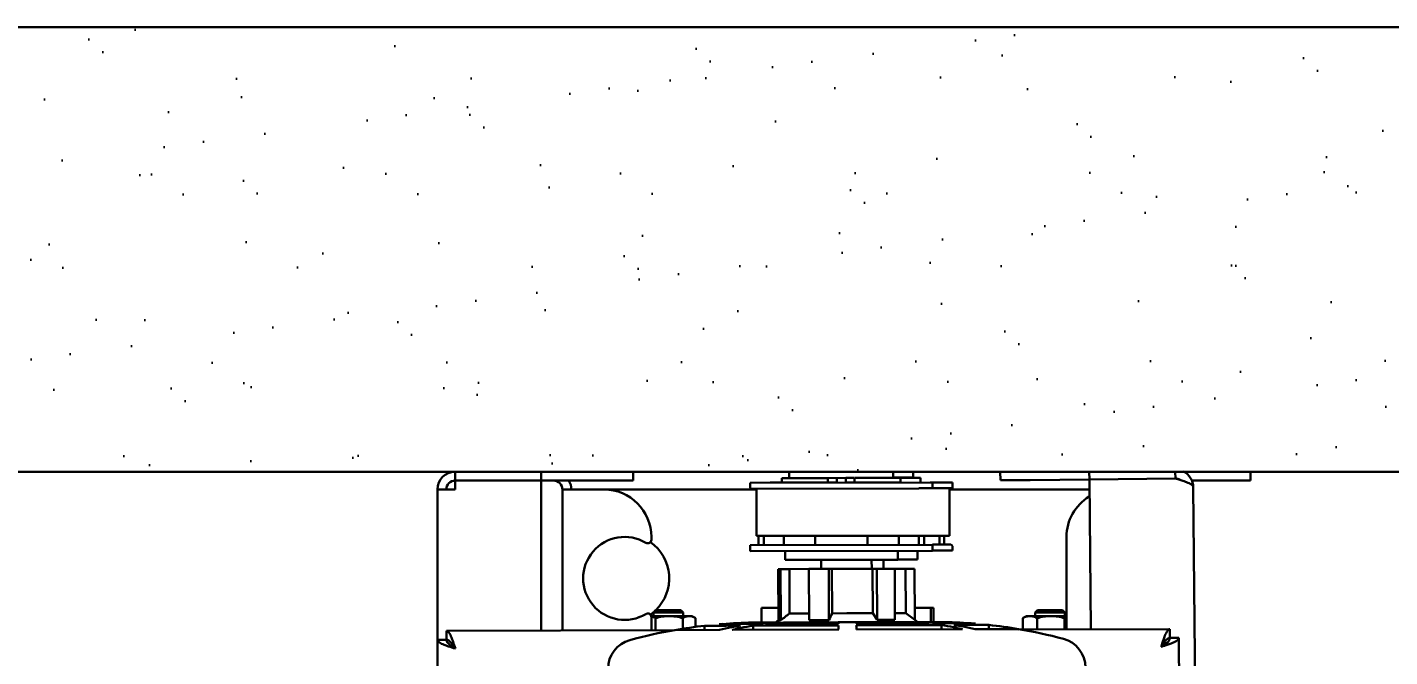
# Model space of a CAD drawing. Header units: millimetres. Extents: x 13935 to 21534, y -198 to 9202.
# Drawn here: x 15379.8 to 15839.3, y 883.9 to 1096.3 of the extents above; entities that cross this region are included whole.
import ezdxf

# ---------------------------------------------------------------- set-up
doc = ezdxf.new("R2010")
doc.units = ezdxf.units.MM
doc.header["$LTSCALE"] = 326.7
doc.header["$PDMODE"] = 3
doc.header["$PDSIZE"] = 8
doc.layers.get('0').update_dxf_attribs({"linetype": 'CONTINUOUS'})
doc.layers.get('Defpoints').update_dxf_attribs({"linetype": 'CONTINUOUS'})
doc.styles.get("Standard").update_dxf_attribs({"font": 'calibri.ttf'})
doc.dimstyles.get("Standard").update_dxf_attribs({"dimtxt": 35, "dimasz": 35, "dimexe": 0.08, "dimexo": 1, "dimtad": 1, "dimdsep": 46, "dimtxsty": 'Standard', "dimblk": '_FILLED', "dimblk1": '_FILLED', "dimblk2": '_FILLED', "dimcen": 0.09, "dimazin": 2, "dimtol": 1, "dimtp": 0.01, "dimtm": 0.01, "dimtfac": 1, "dimtofl": 0, "dimtmove": 0, "dimatfit": 3, "dimldrblk": '_FILLED', "dimfxl": 1, "dimtolj": 1, "dimarcsym": 0})

# ---------------------------------------------------------------- blocks, each defined once
blk = doc.blocks.new('_FILLED')
at = {"color": 0, "linetype": 'ByBlock'}
blk.add_solid([(0, 0), (-1, 0.2143), (-1, -0.2143)], dxfattribs=at)
blk = doc.blocks.new('*D1985')
at = {"color": 0, "linetype": 'ByBlock', "lineweight": -2}
for p, q in [((15649.72, 946.34), (15967.77, 946.34)), ((15967.69, 896.34), (15967.69, 742.4)), ((15967.69, 551.69), (15967.69, 705.64)), ((15689.04, 501.69), (15967.77, 501.69))]:
    blk.add_line(p, q, dxfattribs=at)
at = {"layer": 'Defpoints', "color": 0}
for p in [(15648.72, 946.34), (15967.69, 946.34), (15688.04, 501.69)]:
    blk.add_point(p, dxfattribs=at)
at = {"color": 0, "linetype": 'ByBlock', "lineweight": -2, "xscale": 50, "yscale": 50, "zscale": 50}
for p, rotation in [((15967.69, 946.34), 90), ((15967.69, 501.69), 270)]:
    blk.add_blockref('_FILLED', p, dxfattribs=dict(at, rotation=rotation))
at = {"color": 0, "lineweight": 30, "insert": (15967.69, 724.02), "char_height": 35, "attachment_point": 5}
blk.add_mtext('\\A1;\\A1;445', dxfattribs=at)

msp = doc.modelspace()

# ---------------------------------------------------------------- hatches: boundary and pattern name
at = {"lineweight": 30}
h = msp.add_hatch(dxfattribs=at)
h.set_pattern_fill('AR-SAND', color=256)
h.set_pattern_definition([(37.5, (-592.42, -0.783), (-1.60003, 48.94132), [0, -38.608, 0, -43.18, 0, -41.275]), (7.5, (-592.42, -0.78), (44.95233, 71.6825), [0, -20.828, 0, -34.798, 0, -13.335]), (327.5, (-623.663, -0.783), (79.09924, 0.14372), [0, -12.7, 0, -45.72, 0, -59.69]), (317.5, (-623.66, -0.78), (76.35565, 22.29293), [0, -6.35, 0, -29.972, 0, -34.29])])
h.paths.add_polyline_path([(14647.73775, 946.34483), (14647.73775, 1096.34483), (14272.23775, 1096.34483), (14272.23775, 946.34483), (14597.23775, 946.34483)])
edge = h.paths.add_edge_path()
edge.add_line((15792.30508, 946.34483), (16154.04418, 946.34483))
edge.add_line((16154.04418, 946.34483), (16154.04418, 982.60566))
edge.add_line((16154.04418, 982.60566), (16154.04418, 1006.10566))
edge.add_line((16154.04418, 1006.10566), (16154.04418, 1028.62159))
edge.add_line((16154.04418, 1028.62159), (16154.04418, 1029.60566))
edge.add_line((16154.04418, 1029.60566), (16154.04418, 1074.59834))
edge.add_line((16154.04418, 1074.59834), (16154.04418, 1096.34483))
edge.add_line((16154.04418, 1096.34483), (16086.73916, 1096.34483))
edge.add_line((16086.73916, 1096.34483), (14866.83469, 1096.34483))
edge.add_line((14866.83469, 1096.34483), (14866.83469, 946.34483))
edge.add_line((14866.83469, 946.34483), (14917.23775, 946.34483))
edge.add_line((14917.23775, 946.34483), (15524.15136, 946.34483))
edge.add_line((15524.15297, 946.34483), (15553.15297, 946.34483))
edge.add_line((15553.15297, 946.34483), (15584.14118, 946.34483))
edge.add_line((15584.14118, 946.34483), (15636.81947, 946.34483))
edge.add_line((15636.81947, 946.34483), (15671.84951, 946.34483))
edge.add_line((15671.84951, 946.34483), (15678.58209, 946.34483))
edge.add_line((15678.58209, 946.34483), (15707.95386, 946.34483))
edge.add_line((15707.95386, 946.34483), (15737.96739, 946.34483))
edge.add_line((15737.96739, 946.34483), (15766.96907, 946.34483))
edge.add_line((15766.96907, 946.34483), (15769.89882, 946.34483))
edge.add_line((15769.89882, 946.34483), (15792.30508, 946.34483))

# ---------------------------------------------------------------- linework, layer by layer
msp.add_line((14272.23775, 1096.34483), (16154.04418, 1096.34483), dxfattribs=at)
at = {"linetype": 'Continuous', "lineweight": 30}
for p, q in [((16154.04418, 946.34483), (14272.23775, 946.34483)), ((15524.15297, 943.34483), (15524.15297, 946.34483)), ((15524.15458, 943.34483), (15524.15458, 940.34483)), ((15524.15458, 943.34483), (15584.14118, 943.34483)), ((15553.15297, 946.34483), (15553.15297, 943.34483)), ((15553.15457, 943.34483), (15553.15457, 892.72197)), ((15584.14118, 946.34483), (15584.14118, 943.34483)), ((15684.32299, 942.68206), (15623.59037, 942.58635)), ((15623.59037, 942.58635), (15623.59274, 941.08635)), ((15630.31709, 942.59693), (15630.31709, 942.74365)), ((15634.24786, 942.74365), (15630.31709, 942.74365)), ((15634.33784, 944.20329), (15649.84908, 944.22771)), ((15634.3402, 942.70329), (15634.33784, 944.20329)), ((15634.3402, 942.70329), (15649.85144, 942.72772)), ((15636.82283, 944.2072), (15636.81947, 946.34483)), ((15649.84973, 944.22771), (15655.84715, 944.23717)), ((15649.85209, 942.72772), (15649.84973, 944.22771)), ((15649.85209, 942.72772), (15652.85259, 942.73244)), ((15652.85022, 944.23244), (15652.85259, 942.73244)), ((15655.85022, 944.23717), (15658.84972, 944.2419)), ((15655.85258, 942.73717), (15655.85022, 944.23717)), ((15655.85258, 942.73717), (15658.85208, 942.7419)), ((15658.84972, 944.2419), (15658.85208, 942.7419)), ((15659.02492, 944.24218), (15674.33779, 944.26633)), ((15659.02728, 942.74218), (15674.34015, 942.76633)), ((15671.85279, 944.26241), (15671.84951, 946.34483)), ((15671.85266, 944.34365), (15678.58209, 944.34365)), ((15674.34015, 942.76633), (15674.33779, 944.26633)), ((15681.06709, 944.24365), (15674.33779, 944.24365)), ((15677.96709, 944.24365), (15677.96709, 944.34365)), ((15678.58209, 944.34365), (15678.58209, 946.34483)), ((15681.06709, 942.74365), (15681.06709, 944.24365)), ((15685.0903, 942.68327), (15684.32299, 942.68206)), ((15691.81709, 942.74365), (15685.0903, 942.74365)), ((15685.0903, 942.68327), (15685.09266, 941.18327)), ((15691.81709, 940.74365), (15691.81709, 942.74365)), ((15707.98519, 943.44145), (15707.95386, 946.34483)), ((15707.98519, 943.44145), (15717.98996, 943.54935)), ((15727.98938, 943.65725), (15717.98996, 943.54935)), ((15727.98938, 943.65725), (15737.99415, 943.76515)), ((15737.99522, 943.76515), (15737.96739, 946.34483)), ((15766.99514, 944.07805), (15737.99683, 943.76515)), ((15738.54244, 893.20117), (15737.99683, 943.76515)), ((15766.99353, 944.07805), (15766.96907, 946.34483)), ((15772.52445, 943.34483), (15792.30508, 943.34483)), ((15792.30508, 946.34483), (15792.30508, 943.34483)), ((15518.15136, 712.8544), (15518.15136, 940.34483)), ((15518.15136, 940.34483), (15524.15458, 940.34483)), ((15560.30508, 892.74046), (15560.30508, 940.34483)), ((15625.73895, 940.34483), (15560.30508, 940.34483)), ((15624.85261, 940.58833), (15624.09352, 940.58714)), ((15680.49701, 940.67602), (15624.66692, 940.58804)), ((15625.73895, 940.58972), (15625.73895, 924.74365)), ((15680.49701, 940.74365), (15691.81709, 940.74365)), ((15737.97641, 940.34483), (15690.81627, 940.34483)), ((15690.81709, 940.74365), (15690.81709, 924.74365)), ((15773.02394, 941.14297), (15775.54179, 678.42549)), ((15590.30508, 924.34483), (15590.30508, 923.3909)), ((15690.81709, 924.74365), (15625.73895, 924.74365)), ((15626.41849, 924.74472), (15626.42347, 921.59079)), ((15628.22542, 924.74365), (15628.23039, 921.59362)), ((15635.01463, 924.74365), (15635.01958, 921.60432)), ((15645.54501, 921.6209), (15645.54009, 924.74365)), ((15663.22494, 924.74365), (15663.22982, 921.64877)), ((15673.74864, 921.66535), (15673.74379, 924.74365)), ((15680.52695, 921.67604), (15680.52212, 924.74365)), ((15682.31857, 924.74365), (15682.3234, 921.67888)), ((15687.52285, 921.74365), (15687.52285, 924.74365)), ((15689.01709, 921.74365), (15689.01709, 924.74365)), ((15730.30508, 893.17988), (15730.30508, 924.34483)), ((15685.12339, 921.6833), (15623.62347, 921.58637)), ((15623.62347, 921.58637), (15623.62662, 919.58637)), ((15685.12654, 919.6833), (15623.62662, 919.58637)), ((15635.38133, 916.6049), (15635.37661, 919.60489)), ((15673.38129, 916.66479), (15673.37656, 919.66478)), ((15680.06709, 916.74365), (15680.06709, 919.67531)), ((15691.31709, 921.74365), (15685.12339, 921.74365)), ((15685.12339, 921.6833), (15685.12654, 919.6833)), ((15685.12654, 919.74365), (15691.81709, 919.74365)), ((15691.81709, 919.74365), (15691.81709, 921.24365)), ((15635.38133, 916.6049), (15673.38129, 916.66479)), ((15647.59176, 916.62504), (15647.60051, 913.53801)), ((15664.59175, 916.65093), (15664.60045, 913.58612)), ((15668.56709, 913.59634), (15668.56709, 916.65719)), ((15673.38116, 916.74365), (15680.06709, 916.74365)), ((15636.85915, 913.50695), (15633.10058, 913.49609)), ((15633.14951, 896.24616), (15633.10058, 913.49609)), ((15633.88383, 913.49853), (15633.93277, 896.2486)), ((15643.4226, 913.52594), (15636.85915, 913.50695)), ((15636.90171, 898.50701), (15636.85915, 913.50695)), ((15664.90372, 913.58698), (15643.4226, 913.52608)), ((15643.47153, 896.27615), (15643.4226, 913.52608)), ((15650.14601, 913.54527), (15650.19495, 896.29534)), ((15651.24741, 898.54823), (15651.20486, 913.54817)), ((15666.38081, 913.59127), (15664.90372, 913.58698)), ((15664.90372, 913.58698), (15664.94627, 898.58704)), ((15679.0587, 913.62652), (15666.38081, 913.59127)), ((15666.42975, 896.34133), (15666.38081, 913.59127)), ((15672.36266, 913.60808), (15672.4116, 896.35815)), ((15676.05443, 913.618), (15676.09698, 898.61806)), ((15679.10764, 896.37659), (15679.0587, 913.62652)), ((15604.00508, 897.64365), (15590.23077, 897.64365)), ((15590.30508, 897.29876), (15590.30508, 892.818)), ((15591.75508, 899.64365), (15591.00508, 898.89365)), ((15591.00508, 897.64365), (15591.00508, 898.89365)), ((15601.00508, 898.89365), (15591.00508, 898.89365)), ((15591.65155, 892.82148), (15591.65155, 896.92912)), ((15600.25508, 899.64365), (15591.75508, 899.64365)), ((15600.25508, 899.64365), (15601.00508, 898.89365)), ((15600.88417, 893.15378), (15600.88417, 896.92912)), ((15601.00508, 897.64365), (15601.00508, 898.89365)), ((15604.00508, 897.64365), (15605.07556, 897.02561)), ((15605.2377, 896.92912), (15605.07556, 897.02557)), ((15605.2377, 893.98404), (15605.2377, 896.92912)), ((15627.42532, 895.47978), (15627.42532, 900.44365)), ((15633.13761, 900.44365), (15627.42532, 900.44365)), ((15633.14951, 896.24616), (15632.15165, 895.49332)), ((15633.14951, 896.24616), (15633.93277, 896.2486)), ((15636.90171, 898.50701), (15643.46515, 898.526)), ((15643.47153, 896.27615), (15650.19495, 896.29534)), ((15651.24741, 898.54823), (15656.25074, 898.56244)), ((15656.25074, 898.56244), (15664.94627, 898.58704)), ((15664.94627, 898.58704), (15666.42975, 896.34133)), ((15666.42975, 896.34133), (15672.4116, 896.35815)), ((15672.40521, 898.60796), (15676.09698, 898.61806)), ((15676.09698, 898.61806), (15679.10764, 896.37659)), ((15685.42532, 900.44365), (15679.13779, 900.44365)), ((15679.14933, 896.37666), (15680.15145, 895.6295)), ((15684.56709, 895.64226), (15684.56709, 900.44365)), ((15685.42532, 895.64404), (15685.42532, 900.44365)), ((15715.51628, 896.92912), (15715.67842, 897.02557)), ((15715.51628, 893.14165), (15715.51628, 896.92912)), ((15716.7489, 897.64365), (15715.67841, 897.02561)), ((15730.30508, 897.64365), (15716.7489, 897.64365)), ((15720.4989, 899.64365), (15719.7489, 898.89365)), ((15719.7489, 897.64365), (15719.7489, 898.89365)), ((15729.7489, 898.89365), (15719.7489, 898.89365)), ((15720.39537, 893.15426), (15720.39537, 896.92912)), ((15728.9989, 899.64365), (15720.4989, 899.64365)), ((15728.9989, 899.64365), (15729.7489, 898.89365)), ((15729.62799, 893.17813), (15729.62799, 896.92912)), ((15729.7489, 897.64365), (15729.7489, 898.89365)), ((15521.18433, 892.63931), (15598.22134, 892.83844)), ((15521.18433, 892.63931), (15521.19209, 889.63932)), ((15598.25345, 892.91774), (15613.2899, 892.96172)), ((15608.26543, 894.37068), (15615.56732, 894.39223)), ((15608.26946, 892.94724), (15608.26543, 894.37068)), ((15614.27715, 894.9527), (15624.55767, 894.98277)), ((15615.56732, 894.39223), (15620.33011, 894.40597)), ((15617.55531, 892.97398), (15653.47055, 893.07641)), ((15624.3093, 895.4468), (15624.55627, 895.44755)), ((15624.31062, 894.98207), (15624.3093, 895.4468)), ((15624.55627, 895.44755), (15631.61288, 895.46817)), ((15624.59552, 894.41823), (15628.8247, 894.43034)), ((15624.59956, 892.99416), (15624.59552, 894.41823)), ((15626.90442, 895.21015), (15627.044, 895.22159)), ((15626.90442, 895.21015), (15627.04408, 895.21976)), ((15628.82308, 894.99503), (15653.37859, 895.06506)), ((15628.8247, 894.43034), (15653.41257, 894.50042)), ((15633.4721, 895.49775), (15631.61281, 895.49236)), ((15635.87829, 895.48042), (15653.32323, 895.53018)), ((15635.87961, 895.01522), (15635.87829, 895.48042)), ((15656.30839, 895.56293), (15653.3772, 895.55461)), ((15659.32305, 895.57147), (15656.30839, 895.56293)), ((15659.32312, 895.5472), (15676.69041, 895.5962)), ((15659.37847, 895.08208), (15683.82468, 895.15105)), ((15683.82626, 894.58637), (15659.41246, 894.51744)), ((15659.47044, 893.09343), (15695.22582, 893.19431)), ((15676.69041, 895.59619), (15676.69173, 895.131)), ((15680.91006, 895.63221), (15679.02309, 895.62696)), ((15680.91013, 895.60801), (15684.43244, 895.61781)), ((15688.10124, 894.59838), (15683.82626, 894.58637)), ((15684.43244, 895.61781), (15688.02625, 895.62755)), ((15688.02625, 895.62755), (15688.02757, 895.16282)), ((15688.04439, 895.16287), (15698.06104, 895.19037)), ((15688.10124, 894.59838), (15688.10528, 893.17431)), ((15692.32096, 894.61019), (15697.01539, 894.62328)), ((15697.01539, 894.62328), (15704.07597, 894.64248)), ((15699.44553, 893.20613), (15714.09603, 893.24636)), ((15704.07597, 894.64248), (15704.08001, 893.21905)), ((15714.064, 893.13787), (15765.18348, 893.27001)), ((15765.18348, 893.27001), (15765.19124, 890.27002)), ((15518.1921, 889.63156), (15521.19209, 889.63932)), ((15518.64904, 712.85362), (15518.1921, 889.63156)), ((15768.19123, 890.27777), (15765.19124, 890.27002)), ((15768.19123, 890.27777), (15768.70414, 678.41472))]:
    msp.add_line(p, q, dxfattribs=at)
for centre, radius, start, end in [((15524.15136, 940.34483), 6, 90, 180), ((15524.15136, 940.34483), 3, 90, 180), ((15557.30508, 940.34483), 3, 0, 90), ((15557.30508, 940.34483), 6, 0, 29.5193009), ((15767.02429, 941.07823), 3, 58.725461, 90.6182288), ((15767.02429, 941.07823), 6, 0.618229, 62.7250654), ((15574.30508, 924.34483), 16, 0, 90), ((15624.09274, 941.08714), 0.5, 180.0902989, 270.0902989), ((15684.59266, 941.18248), 0.5, 300.0902989, 0.0902989), ((15746.30508, 924.34483), 16, 121.4768488, 180), ((15581.30508, 910.34483), 14, 59.1255946, 300.8744054), ((15589.10508, 923.3909), 1.2, 239.1255946, 0), ((15581.30508, 910.34483), 15, 314.3163632, 54.7063203), ((15691.31709, 921.24365), 0.5, 0, 90), ((15589.10508, 897.29876), 1.2, 0, 120.8744054), ((15581.30508, 910.34483), 15, 305.2916147, 310.2868859), ((15588.97382, 892.63761), 5.03321, 70.4789028, 75.1687618), ((15627.5063, 726.11946), 169.36, 99.9465282, 105.2104809), ((15627.61788, 725.79435), 169.68352, 96.54885, 99.9654393), ((15627.5063, 726.11946), 169.36, 94.4806934, 94.860278), ((15634.27725, 808.5819), 86.9507, 101.2113818, 103.967453), ((15627.6673, 725.17391), 170.306, 91.1297993, 94.5094803), ((15634.07324, 809.59357), 85.91867, 99.2042918, 101.2091065), ((15638.61159, 808.30224), 87.25062, 102.387048, 103.9651114), ((15638.49355, 808.83014), 86.70969, 101.9862537, 102.3856974), ((15638.36534, 809.45457), 86.07225, 99.2057205, 101.9890877), ((15633.89737, 810.81235), 84.68701, 94.7365398, 96.3317399), ((15633.88016, 811.01352), 84.4851, 93.4479003, 94.6411885), ((15633.87711, 811.06132), 84.4372, 93.1365636, 93.4477895), ((15638.16362, 810.81443), 84.69722, 94.7363614, 96.3315443), ((15633.87729, 811.0558), 84.44273, 91.5366253, 93.1364817), ((15638.1484, 810.98846), 84.52253, 94.4248115, 94.7358191), ((15638.14385, 811.0479), 84.46291, 91.5370342, 94.4248433), ((15674.88767, 809.32389), 86.29114, 86.0064615, 88.8029208), ((15674.88454, 809.28125), 86.3339, 85.637949, 86.0063621), ((15679.10809, 809.3552), 86.27164, 87.2202359, 88.8031172), ((15674.86935, 809.09327), 86.52248, 84.0590829, 85.6373875), ((15679.10761, 809.34654), 86.28031, 86.8517921, 87.2201973), ((15679.10547, 809.30926), 86.31765, 85.9098193, 86.8517347), ((15679.10253, 809.26733), 86.35968, 85.6379098, 85.9098598), ((15679.09114, 809.12642), 86.50105, 84.0589879, 85.6374855), ((15685.63435, 725.33833), 170.30601, 85.8155905, 89.1952714), ((15674.68613, 807.79277), 87.8361, 78.5155368, 81.2148932), ((15674.55654, 807.13504), 88.50646, 78.0663854, 78.5181055), ((15678.92605, 807.92388), 87.71511, 79.1753356, 81.2160394), ((15674.45219, 806.64944), 89.00314, 76.502476, 78.0652963), ((15678.73361, 806.93348), 88.72403, 76.5001935, 79.1733864), ((15685.75773, 726.28472), 169.36, 85.3235134, 85.8334839), ((15685.68024, 725.95903), 169.68355, 80.3596314, 83.7762202), ((15685.75773, 726.28472), 169.36, 75.1146119, 80.3678359), ((15585.6957, 879.89685), 10, 105.2104809, 180.1625464), ((15726.69514, 880.29686), 10, 0.1625464, 75.1146119)]:
    msp.add_arc(centre, radius, start, end, dxfattribs=at)
for points in [[(15766.99514, 944.07805), (15767.51834, 943.91771), (15768.04159, 943.75744), (15768.56312, 943.5917)], [(15633.93277, 896.2486), (15634.92216, 897.00174), (15635.91177, 897.7546), (15636.90171, 898.50701)], [(15650.19495, 896.29534), (15650.54556, 897.0464), (15650.89635, 897.79737), (15651.24741, 898.54823)], [(15520.40461, 887.94486), (15520.65622, 887.84224), (15520.91019, 887.74536), (15521.16537, 887.65199)], [(15523.18298, 889.67649), (15523.0879, 889.93201), (15522.98929, 890.18628), (15522.88489, 890.43813)], [(15763.49775, 891.05625), (15763.39544, 890.80508), (15763.29883, 890.55156), (15763.2057, 890.29683)], [(15765.2285, 888.2809), (15765.48356, 888.37573), (15765.73739, 888.47407), (15765.98882, 888.57817)]]:
    msp.add_open_spline(points, degree=3, dxfattribs=at)
for points, knots in [([(15768.56312, 943.5917), (15768.76395, 943.52788), (15769.515, 943.28549), (15770.26152, 943.02707), (15770.79898, 942.81294)], [0, 0, 0, 0, 0.266987533, 1, 1, 1, 1]), ([(15770.79898, 942.81294), (15771.36715, 942.58657), (15772.21138, 942.26105), (15773.02083, 941.48498), (15773.02394, 941.14297)], [0, 0, 0, 0, 0.64134831, 1, 1, 1, 1]), ([(15586.55981, 897.43678), (15586.49798, 897.41484), (15586.24789, 897.31944), (15586.00636, 897.20238), (15585.82898, 897.10575)], [0, 0, 0, 0, 0.245166911, 1, 1, 1, 1]), ([(15591.65155, 896.92912), (15591.57001, 896.97369), (15591.24721, 897.14355), (15590.91203, 897.29091), (15590.65569, 897.3815)], [0, 0, 0, 0, 0.254724476, 1, 1, 1, 1]), ([(15596.26786, 897.64365), (15595.4875, 897.64365), (15593.92426, 897.50725), (15592.40158, 897.14576), (15591.65155, 896.92912)], [0, 0, 0, 0, 0.499890529, 1, 1, 1, 1]), ([(15600.88417, 896.92912), (15600.13413, 897.14576), (15598.61146, 897.50725), (15597.04821, 897.64365), (15596.26786, 897.64365)], [0, 0, 0, 0, 0.500109546, 1, 1, 1, 1]), ([(15603.06093, 897.64365), (15602.68864, 897.64365), (15601.9147, 897.49423), (15601.22425, 897.13744), (15600.88417, 896.92912)], [0, 0, 0, 0, 0.482805019, 1, 1, 1, 1]), ([(15605.07556, 897.02561), (15604.75927, 897.20823), (15604.11569, 897.51791), (15603.40435, 897.64365), (15603.06093, 897.64365)], [0, 0, 0, 0, 0.515386006, 1, 1, 1, 1]), ([(15717.95582, 897.64365), (15717.53985, 897.64365), (15716.6827, 897.49754), (15715.9008, 897.13928), (15715.51628, 896.92912)], [0, 0, 0, 0, 0.486985782, 1, 1, 1, 1]), ([(15720.39537, 896.92912), (15720.01084, 897.13928), (15719.22894, 897.49754), (15718.3718, 897.64365), (15717.95582, 897.64365)], [0, 0, 0, 0, 0.513014294, 1, 1, 1, 1]), ([(15725.01168, 897.64365), (15724.23132, 897.64365), (15722.66808, 897.50725), (15721.1454, 897.14576), (15720.39537, 896.92912)], [0, 0, 0, 0, 0.499890529, 1, 1, 1, 1]), ([(15729.62799, 896.92912), (15728.87795, 897.14576), (15727.35528, 897.50725), (15725.79203, 897.64365), (15725.01168, 897.64365)], [0, 0, 0, 0, 0.500109546, 1, 1, 1, 1]), ([(15730.30449, 897.29142), (15730.24727, 897.2655), (15730.01612, 897.15559), (15729.79263, 897.02997), (15729.62799, 896.92912)], [0, 0, 0, 0, 0.24549962, 1, 1, 1, 1]), ([(15522.88489, 890.43813), (15522.65084, 891.00274), (15522.31322, 891.84245), (15521.52659, 892.64019), (15521.18433, 892.63931)], [0, 0, 0, 0, 0.641032424, 1, 1, 1, 1]), ([(15653.37859, 895.06506), (15653.37436, 895.12236), (15653.35944, 895.27724), (15653.35354, 895.4362), (15653.32323, 895.53017)], [0, 0, 0, 0, 0.36783207, 1, 1, 1, 1]), ([(15653.47055, 893.07641), (15653.46588, 893.21375), (15653.44906, 893.68851), (15653.42976, 894.1632), (15653.41257, 894.50042)], [0, 0, 0, 0, 0.289250117, 1, 1, 1, 1]), ([(15659.32312, 895.5472), (15659.3295, 895.52743), (15659.35826, 895.37326), (15659.36852, 895.21721), (15659.37847, 895.08208)], [0, 0, 0, 0, 0.132908974, 1, 1, 1, 1]), ([(15659.47044, 893.09343), (15659.46577, 893.23076), (15659.44895, 893.70553), (15659.42965, 894.18022), (15659.41246, 894.51744)], [0, 0, 0, 0, 0.289244424, 1, 1, 1, 1]), ([(15765.18348, 893.27001), (15764.84157, 893.26912), (15764.06063, 892.46426), (15763.72854, 891.62284), (15763.49775, 891.05625)], [0, 0, 0, 0, 0.358514091, 1, 1, 1, 1]), ([(15518.1921, 889.63156), (15518.19356, 889.28941), (15518.99717, 888.50866), (15519.83851, 888.17575), (15520.40461, 887.94486)], [0, 0, 0, 0, 0.35882782, 1, 1, 1, 1]), ([(15521.16537, 887.65199), (15521.40158, 887.56556), (15522.40798, 887.21201), (15523.42575, 886.89229), (15524.20305, 886.64708)], [0, 0, 0, 0, 0.235827402, 1, 1, 1, 1]), ([(15524.20144, 886.64708), (15523.73442, 887.3765), (15523.0376, 888.57459), (15521.77188, 889.64081), (15521.19209, 889.63932)], [0, 0, 0, 0, 0.599010993, 1, 1, 1, 1]), ([(15521.19209, 889.63932), (15521.19407, 889.05966), (15522.26812, 887.80077), (15523.46959, 887.11034), (15524.20144, 886.64708)], [0, 0, 0, 0, 0.400925959, 1, 1, 1, 1]), ([(15524.20305, 886.64708), (15523.95406, 887.42236), (15523.62927, 888.43745), (15523.27061, 889.44096), (15523.18298, 889.67649)], [0, 0, 0, 0, 0.76416187, 1, 1, 1, 1]), ([(15762.20061, 887.26227), (15762.92985, 887.72917), (15764.12732, 888.42532), (15765.19322, 889.69074), (15765.19124, 890.27002)], [0, 0, 0, 0, 0.599164895, 1, 1, 1, 1]), ([(15765.19124, 890.27002), (15764.61209, 890.26852), (15763.35351, 889.19478), (15762.66375, 887.99394), (15762.20061, 887.26227)], [0, 0, 0, 0, 0.400771559, 1, 1, 1, 1]), ([(15763.2057, 890.29683), (15763.11943, 890.06085), (15762.76648, 889.05545), (15762.44717, 888.03875), (15762.20222, 887.26227)], [0, 0, 0, 0, 0.23582081, 1, 1, 1, 1]), ([(15762.20222, 887.26227), (15762.97667, 887.51099), (15763.99069, 887.83537), (15764.9932, 888.19342), (15765.2285, 888.2809)], [0, 0, 0, 0, 0.764168357, 1, 1, 1, 1]), ([(15765.98882, 888.57817), (15766.55392, 888.81212), (15767.39372, 889.14891), (15768.19269, 889.93575), (15768.19123, 890.27777)], [0, 0, 0, 0, 0.641345286, 1, 1, 1, 1])]:
    msp.add_open_spline(points, degree=3, knots=knots, dxfattribs=at)

# ---------------------------------------------------------------- dimensions: what is measured, and where the dimension line sits
at = {"linetype": 'ByBlock', "lineweight": 30}
dim = msp.add_linear_dim(base=(15967.69354, 946.34483), p1=(15688.04345, 501.68738), p2=(15648.72493, 946.34483), angle=90, text='\\A1;445', dimstyle='Standard', override={"dimasz": 50, "dimtad": 0, "dimtih": 1, "dimtoh": 1, "dimdec": 4, "dimzin": 0, "dimtxsty": 'Standard', "dimcen": 53.46, "dimadec": 0, "dimazin": 0, "dimtdec": 4, "dimtzin": 0}, dxfattribs=at)
dim.commit()
dim.dimension.update_dxf_attribs({"geometry": '*D1985', "text_midpoint": (15967.69354, 724.0161), "dimtype": 160})

doc.saveas('drawing.dxf')
